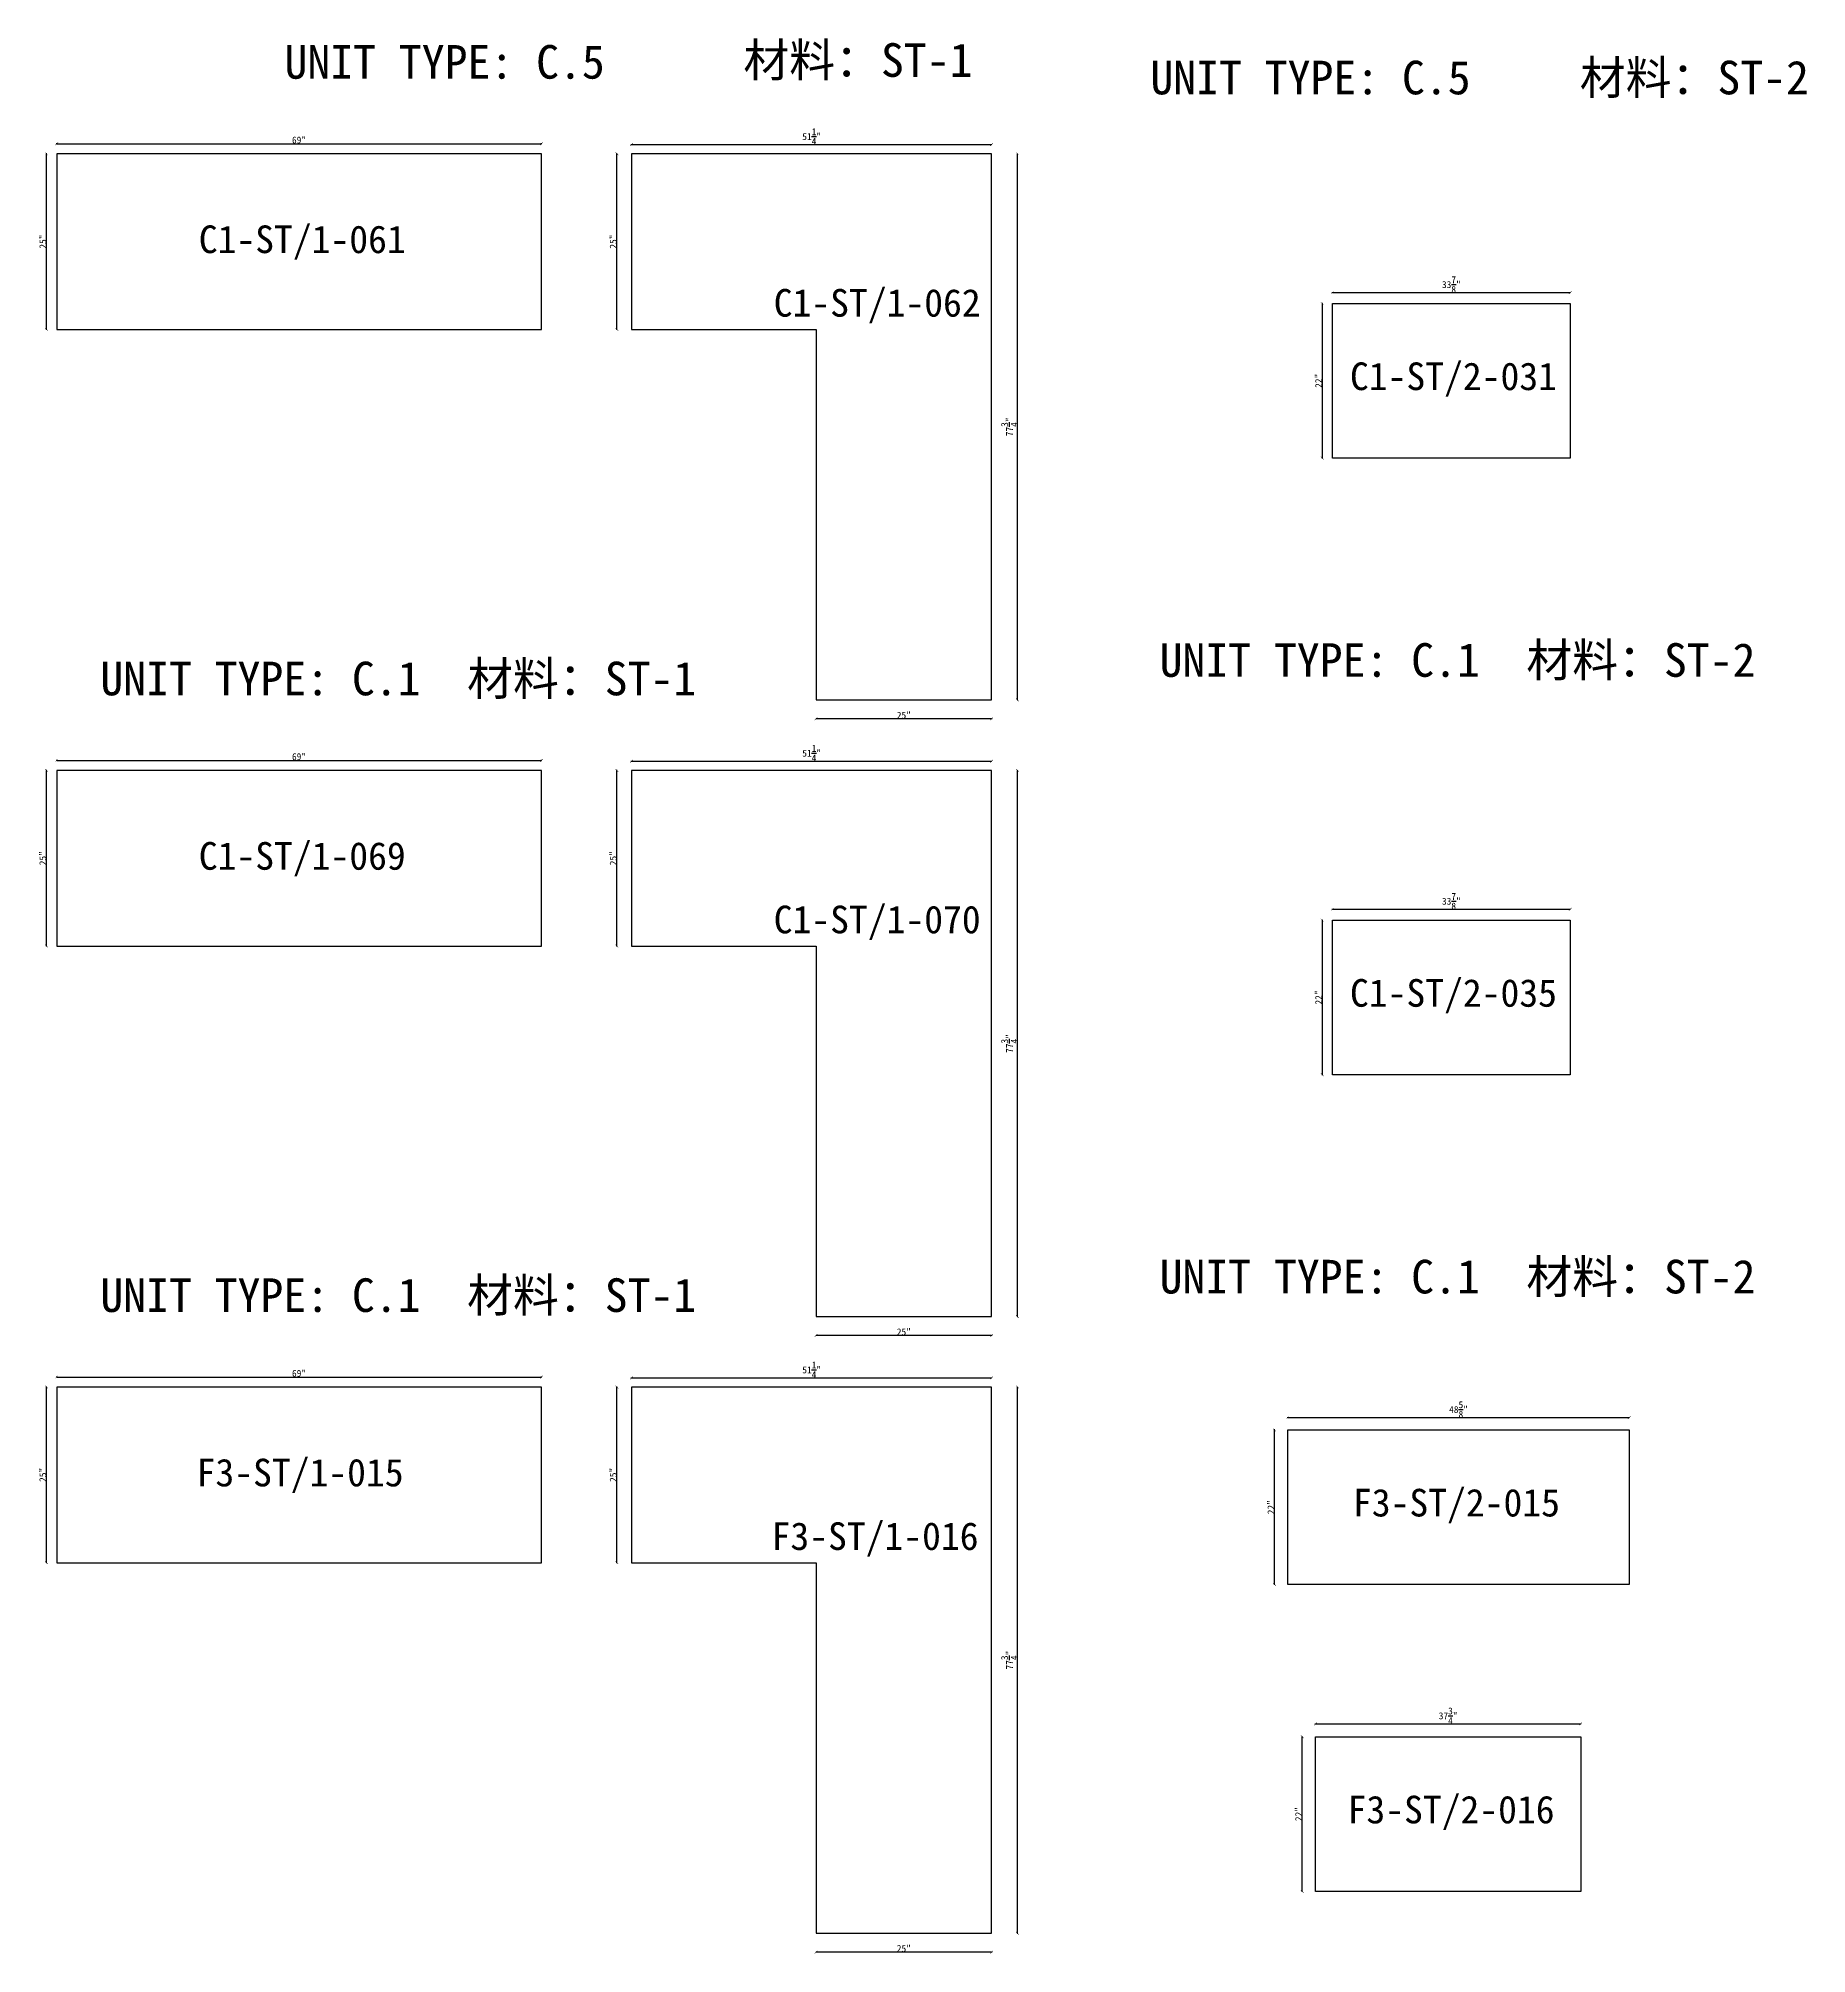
# Model space of a CAD drawing. Header units: millimetres. Extents: x -46962 to 137822, y -48342 to 2116.
# Drawn here: x 65220 to 71614, y -19953 to -13028 of the extents above; entities that cross this region are included whole.
import ezdxf
from ezdxf.enums import TextEntityAlignment as Align

# ---------------------------------------------------------------- set-up
doc = ezdxf.new("R2010")
doc.units = ezdxf.units.MM
doc.layers.add('COUNTERTOP_NUMBER', color=3, linetype='Continuous')
doc.layers.add('COUNTERTOPS', color=7, linetype='Continuous')
doc.styles.add('样式 1', font='')
doc.styles.get('样式 1').set_extended_font_data('NSimSun')
doc.dimstyles.new('副本 ISO-25', dxfattribs={"dimtxt": 25, "dimasz": 10, "dimexe": 1.5, "dimexo": 0.5, "dimtad": 1, "dimlfac": 0.03937, "dimlunit": 5, "dimtxsty": '样式 1', "dimblk": 'ARCHTICK', "dimcen": 2.5, "dimclrd": 256, "dimclrt": 1, "dimazin": 3, "dimtfac": 1, "dimtmove": 0, "dimatfit": 3, "dimfxlon": 1})

# ---------------------------------------------------------------- blocks, each defined once
blk = doc.blocks.new('_ArchTick')
at = {"color": 0, "linetype": 'ByBlock', "const_width": 0.15}
blk.add_lwpolyline([(-0.5, -0.5), (0.5, 0.5)], dxfattribs=at)
blk = doc.blocks.new('*D1148')
at = {"color": 0, "lineweight": -2, "transparency": 16777216}
for p, q in [((65250.6, -13445.1), (65248.1, -13445.1)), ((65250.6, -14080.1), (65248.1, -14080.1))]:
    blk.add_line(p, q, dxfattribs=at)
at = {"lineweight": -2, "transparency": 16777216}
blk.add_line((65249.6, -14080.1), (65249.6, -13445.1), dxfattribs=at)
at = {"layer": 'Defpoints', "color": 0, "transparency": 16777216}
for p in [(65249.6, -13445.1), (65286.5, -13445.1), (65286.5, -14080.1)]:
    blk.add_point(p, dxfattribs=at)
at = {"lineweight": -2, "transparency": 16777216, "xscale": 10, "yscale": 10, "zscale": 10}
for p, rotation in [((65249.6, -13445.1), 90), ((65249.6, -14080.1), 270)]:
    blk.add_blockref('_ArchTick', p, dxfattribs=dict(at, rotation=rotation))
at = {"color": 1, "transparency": 16777216, "insert": (65236.5, -13762.6), "char_height": 25, "attachment_point": 5, "rotation": 90, "style": '样式 1'}
blk.add_mtext('\\A1;25"', dxfattribs=at)
blk = doc.blocks.new('*D1149')
at = {"color": 0, "lineweight": -2, "transparency": 16777216}
for p, q in [((65286.5, -13409.7), (65286.5, -13407.2)), ((67039.1, -13409.7), (67039.1, -13407.2))]:
    blk.add_line(p, q, dxfattribs=at)
at = {"lineweight": -2, "transparency": 16777216}
blk.add_line((65286.5, -13408.7), (67039.1, -13408.7), dxfattribs=at)
at = {"layer": 'Defpoints', "color": 0, "transparency": 16777216}
for p in [(67039.1, -13408.7), (65286.5, -13445.1), (67039.1, -13445.1)]:
    blk.add_point(p, dxfattribs=at)
at = {"lineweight": -2, "transparency": 16777216, "xscale": 10, "yscale": 10, "zscale": 10, "rotation": 180}
blk.add_blockref('_ArchTick', (65286.5, -13408.7), dxfattribs=at)
at = {"lineweight": -2, "transparency": 16777216, "xscale": 10, "yscale": 10, "zscale": 10}
blk.add_blockref('_ArchTick', (67039.1, -13408.7), dxfattribs=at)
at = {"color": 1, "transparency": 16777216, "insert": (66162.8, -13395.6), "char_height": 25, "attachment_point": 5, "style": '样式 1'}
blk.add_mtext('\\A1;69"', dxfattribs=at)
blk = doc.blocks.new('*D1150')
at = {"color": 0, "lineweight": -2, "transparency": 16777216}
for p, q in [((67365.4, -13412.9), (67365.4, -13410.4)), ((68667.2, -13412.9), (68667.2, -13410.4))]:
    blk.add_line(p, q, dxfattribs=at)
at = {"lineweight": -2, "transparency": 16777216}
blk.add_line((67365.4, -13411.9), (68667.2, -13411.9), dxfattribs=at)
at = {"layer": 'Defpoints', "color": 0, "transparency": 16777216}
for p in [(68667.2, -13411.9), (67365.4, -13445.1), (68667.2, -13445.1)]:
    blk.add_point(p, dxfattribs=at)
at = {"lineweight": -2, "transparency": 16777216, "xscale": 10, "yscale": 10, "zscale": 10, "rotation": 180}
blk.add_blockref('_ArchTick', (67365.4, -13411.9), dxfattribs=at)
at = {"lineweight": -2, "transparency": 16777216, "xscale": 10, "yscale": 10, "zscale": 10}
blk.add_blockref('_ArchTick', (68667.2, -13411.9), dxfattribs=at)
at = {"color": 1, "transparency": 16777216, "insert": (68016.3, -13382.9), "char_height": 25, "attachment_point": 5, "style": '样式 1'}
blk.add_mtext('\\A1;51{\\H1x;\\S1/4;}"', dxfattribs=at)
blk = doc.blocks.new('*D1151')
at = {"color": 0, "lineweight": -2, "transparency": 16777216}
for p, q in [((67313, -13445.1), (67310.5, -13445.1)), ((67313, -14080.1), (67310.5, -14080.1))]:
    blk.add_line(p, q, dxfattribs=at)
at = {"lineweight": -2, "transparency": 16777216}
blk.add_line((67312, -14080.1), (67312, -13445.1), dxfattribs=at)
at = {"layer": 'Defpoints', "color": 0, "transparency": 16777216}
for p in [(67312, -13445.1), (67365.4, -13445.1), (67365.4, -14080.1)]:
    blk.add_point(p, dxfattribs=at)
at = {"lineweight": -2, "transparency": 16777216, "xscale": 10, "yscale": 10, "zscale": 10}
for p, rotation in [((67312, -13445.1), 90), ((67312, -14080.1), 270)]:
    blk.add_blockref('_ArchTick', p, dxfattribs=dict(at, rotation=rotation))
at = {"color": 1, "transparency": 16777216, "insert": (67298.9, -13762.6), "char_height": 25, "attachment_point": 5, "rotation": 90, "style": '样式 1'}
blk.add_mtext('\\A1;25"', dxfattribs=at)
blk = doc.blocks.new('*D1152')
at = {"color": 0, "lineweight": -2, "transparency": 16777216}
for p, q in [((68032.2, -15487.3), (68032.2, -15489.8)), ((68667.2, -15487.3), (68667.2, -15489.8))]:
    blk.add_line(p, q, dxfattribs=at)
at = {"lineweight": -2, "transparency": 16777216}
blk.add_line((68667.2, -15488.3), (68032.2, -15488.3), dxfattribs=at)
at = {"layer": 'Defpoints', "color": 0, "transparency": 16777216}
for p in [(68032.2, -15419.9), (68667.2, -15419.9), (68032.2, -15488.3)]:
    blk.add_point(p, dxfattribs=at)
at = {"lineweight": -2, "transparency": 16777216, "xscale": 10, "yscale": 10, "zscale": 10, "rotation": 180}
blk.add_blockref('_ArchTick', (68032.2, -15488.3), dxfattribs=at)
at = {"lineweight": -2, "transparency": 16777216, "xscale": 10, "yscale": 10, "zscale": 10}
blk.add_blockref('_ArchTick', (68667.2, -15488.3), dxfattribs=at)
at = {"color": 1, "transparency": 16777216, "insert": (68349.7, -15475.2), "char_height": 25, "attachment_point": 5, "style": '样式 1'}
blk.add_mtext('\\A1;25"', dxfattribs=at)
blk = doc.blocks.new('*D1153')
at = {"color": 0, "lineweight": -2, "transparency": 16777216}
for p, q in [((68759.4, -13445.1), (68761.9, -13445.1)), ((68759.4, -15419.9), (68761.9, -15419.9))]:
    blk.add_line(p, q, dxfattribs=at)
at = {"lineweight": -2, "transparency": 16777216}
blk.add_line((68760.4, -15419.9), (68760.4, -13445.1), dxfattribs=at)
at = {"layer": 'Defpoints', "color": 0, "transparency": 16777216}
for p in [(68667.2, -13445.1), (68760.4, -13445.1), (68667.2, -15419.9)]:
    blk.add_point(p, dxfattribs=at)
at = {"lineweight": -2, "transparency": 16777216, "xscale": 10, "yscale": 10, "zscale": 10}
for p, rotation in [((68760.4, -13445.1), 90), ((68760.4, -15419.9), 270)]:
    blk.add_blockref('_ArchTick', p, dxfattribs=dict(at, rotation=rotation))
at = {"color": 1, "transparency": 16777216, "insert": (68731.3, -14432.5), "char_height": 25, "attachment_point": 5, "rotation": 90, "style": '样式 1'}
blk.add_mtext('\\A1;77{\\H1x;\\S3/4;}"', dxfattribs=at)
blk = doc.blocks.new('*D1154')
at = {"color": 0, "lineweight": -2, "transparency": 16777216}
for p, q in [((69899.1, -13948.2), (69899.1, -13945.7)), ((70759.5, -13948.2), (70759.5, -13945.7))]:
    blk.add_line(p, q, dxfattribs=at)
at = {"lineweight": -2, "transparency": 16777216}
blk.add_line((69899.1, -13947.2), (70759.5, -13947.2), dxfattribs=at)
at = {"layer": 'Defpoints', "color": 0, "transparency": 16777216}
for p in [(69899.1, -13986.6), (70759.5, -13947.2), (70759.5, -13986.6)]:
    blk.add_point(p, dxfattribs=at)
at = {"lineweight": -2, "transparency": 16777216, "xscale": 10, "yscale": 10, "zscale": 10, "rotation": 180}
blk.add_blockref('_ArchTick', (69899.1, -13947.2), dxfattribs=at)
at = {"lineweight": -2, "transparency": 16777216, "xscale": 10, "yscale": 10, "zscale": 10}
blk.add_blockref('_ArchTick', (70759.5, -13947.2), dxfattribs=at)
at = {"color": 1, "transparency": 16777216, "insert": (70329.3, -13918.1), "char_height": 25, "attachment_point": 5, "style": '样式 1'}
blk.add_mtext('\\A1;33{\\H1x;\\S7/8;}"', dxfattribs=at)
blk = doc.blocks.new('*D1155')
at = {"color": 0, "lineweight": -2, "transparency": 16777216}
for p, q in [((69863.4, -13986.6), (69860.9, -13986.6)), ((69863.4, -14545.4), (69860.9, -14545.4))]:
    blk.add_line(p, q, dxfattribs=at)
at = {"lineweight": -2, "transparency": 16777216}
blk.add_line((69862.4, -13986.6), (69862.4, -14545.4), dxfattribs=at)
at = {"layer": 'Defpoints', "color": 0, "transparency": 16777216}
for p in [(69899.1, -13986.6), (69862.4, -14545.4), (69899.1, -14545.4)]:
    blk.add_point(p, dxfattribs=at)
at = {"lineweight": -2, "transparency": 16777216, "xscale": 10, "yscale": 10, "zscale": 10}
for p, rotation in [((69862.4, -13986.6), 90), ((69862.4, -14545.4), 270)]:
    blk.add_blockref('_ArchTick', p, dxfattribs=dict(at, rotation=rotation))
at = {"color": 1, "transparency": 16777216, "insert": (69849.3, -14266), "char_height": 25, "attachment_point": 5, "rotation": 90, "style": '样式 1'}
blk.add_mtext('\\A1;22"', dxfattribs=at)
blk = doc.blocks.new('*D1437')
at = {"color": 0, "lineweight": -2, "transparency": 16777216}
for p, q in [((65250.6, -15674.6), (65248.1, -15674.6)), ((65250.6, -16309.6), (65248.1, -16309.6))]:
    blk.add_line(p, q, dxfattribs=at)
at = {"lineweight": -2, "transparency": 16777216}
blk.add_line((65249.6, -16309.6), (65249.6, -15674.6), dxfattribs=at)
at = {"layer": 'Defpoints', "color": 0, "transparency": 16777216}
for p in [(65249.6, -15674.6), (65286.5, -15674.6), (65286.5, -16309.6)]:
    blk.add_point(p, dxfattribs=at)
at = {"lineweight": -2, "transparency": 16777216, "xscale": 10, "yscale": 10, "zscale": 10}
for p, rotation in [((65249.6, -15674.6), 90), ((65249.6, -16309.6), 270)]:
    blk.add_blockref('_ArchTick', p, dxfattribs=dict(at, rotation=rotation))
at = {"color": 1, "transparency": 16777216, "insert": (65236.5, -15992.1), "char_height": 25, "attachment_point": 5, "rotation": 90, "style": '样式 1'}
blk.add_mtext('\\A1;25"', dxfattribs=at)
blk = doc.blocks.new('*D1438')
at = {"color": 0, "lineweight": -2, "transparency": 16777216}
for p, q in [((65286.5, -15639.3), (65286.5, -15636.8)), ((67039.1, -15639.3), (67039.1, -15636.8))]:
    blk.add_line(p, q, dxfattribs=at)
at = {"lineweight": -2, "transparency": 16777216}
blk.add_line((65286.5, -15638.3), (67039.1, -15638.3), dxfattribs=at)
at = {"layer": 'Defpoints', "color": 0, "transparency": 16777216}
for p in [(67039.1, -15638.3), (65286.5, -15674.6), (67039.1, -15674.6)]:
    blk.add_point(p, dxfattribs=at)
at = {"lineweight": -2, "transparency": 16777216, "xscale": 10, "yscale": 10, "zscale": 10, "rotation": 180}
blk.add_blockref('_ArchTick', (65286.5, -15638.3), dxfattribs=at)
at = {"lineweight": -2, "transparency": 16777216, "xscale": 10, "yscale": 10, "zscale": 10}
blk.add_blockref('_ArchTick', (67039.1, -15638.3), dxfattribs=at)
at = {"color": 1, "transparency": 16777216, "insert": (66162.8, -15625.2), "char_height": 25, "attachment_point": 5, "style": '样式 1'}
blk.add_mtext('\\A1;69"', dxfattribs=at)
blk = doc.blocks.new('*D1439')
at = {"color": 0, "lineweight": -2, "transparency": 16777216}
for p, q in [((67365.4, -15642.5), (67365.4, -15640)), ((68667.2, -15642.5), (68667.2, -15640))]:
    blk.add_line(p, q, dxfattribs=at)
at = {"lineweight": -2, "transparency": 16777216}
blk.add_line((67365.4, -15641.5), (68667.2, -15641.5), dxfattribs=at)
at = {"layer": 'Defpoints', "color": 0, "transparency": 16777216}
for p in [(68667.2, -15641.5), (67365.4, -15674.6), (68667.2, -15674.6)]:
    blk.add_point(p, dxfattribs=at)
at = {"lineweight": -2, "transparency": 16777216, "xscale": 10, "yscale": 10, "zscale": 10, "rotation": 180}
blk.add_blockref('_ArchTick', (67365.4, -15641.5), dxfattribs=at)
at = {"lineweight": -2, "transparency": 16777216, "xscale": 10, "yscale": 10, "zscale": 10}
blk.add_blockref('_ArchTick', (68667.2, -15641.5), dxfattribs=at)
at = {"color": 1, "transparency": 16777216, "insert": (68016.3, -15612.5), "char_height": 25, "attachment_point": 5, "style": '样式 1'}
blk.add_mtext('\\A1;51{\\H1x;\\S1/4;}"', dxfattribs=at)
blk = doc.blocks.new('*D1440')
at = {"color": 0, "lineweight": -2, "transparency": 16777216}
for p, q in [((67313, -15674.6), (67310.5, -15674.6)), ((67313, -16309.6), (67310.5, -16309.6))]:
    blk.add_line(p, q, dxfattribs=at)
at = {"lineweight": -2, "transparency": 16777216}
blk.add_line((67312, -16309.6), (67312, -15674.6), dxfattribs=at)
at = {"layer": 'Defpoints', "color": 0, "transparency": 16777216}
for p in [(67312, -15674.6), (67365.4, -15674.6), (67365.4, -16309.6)]:
    blk.add_point(p, dxfattribs=at)
at = {"lineweight": -2, "transparency": 16777216, "xscale": 10, "yscale": 10, "zscale": 10}
for p, rotation in [((67312, -15674.6), 90), ((67312, -16309.6), 270)]:
    blk.add_blockref('_ArchTick', p, dxfattribs=dict(at, rotation=rotation))
at = {"color": 1, "transparency": 16777216, "insert": (67298.9, -15992.1), "char_height": 25, "attachment_point": 5, "rotation": 90, "style": '样式 1'}
blk.add_mtext('\\A1;25"', dxfattribs=at)
blk = doc.blocks.new('*D1441')
at = {"color": 0, "lineweight": -2, "transparency": 16777216}
for p, q in [((68032.2, -17716.9), (68032.2, -17719.4)), ((68667.2, -17716.9), (68667.2, -17719.4))]:
    blk.add_line(p, q, dxfattribs=at)
at = {"lineweight": -2, "transparency": 16777216}
blk.add_line((68667.2, -17717.9), (68032.2, -17717.9), dxfattribs=at)
at = {"layer": 'Defpoints', "color": 0, "transparency": 16777216}
for p in [(68032.2, -17649.5), (68667.2, -17649.5), (68032.2, -17717.9)]:
    blk.add_point(p, dxfattribs=at)
at = {"lineweight": -2, "transparency": 16777216, "xscale": 10, "yscale": 10, "zscale": 10, "rotation": 180}
blk.add_blockref('_ArchTick', (68032.2, -17717.9), dxfattribs=at)
at = {"lineweight": -2, "transparency": 16777216, "xscale": 10, "yscale": 10, "zscale": 10}
blk.add_blockref('_ArchTick', (68667.2, -17717.9), dxfattribs=at)
at = {"color": 1, "transparency": 16777216, "insert": (68349.7, -17704.8), "char_height": 25, "attachment_point": 5, "style": '样式 1'}
blk.add_mtext('\\A1;25"', dxfattribs=at)
blk = doc.blocks.new('*D1442')
at = {"color": 0, "lineweight": -2, "transparency": 16777216}
for p, q in [((68759.4, -15674.6), (68761.9, -15674.6)), ((68759.4, -17649.5), (68761.9, -17649.5))]:
    blk.add_line(p, q, dxfattribs=at)
at = {"lineweight": -2, "transparency": 16777216}
blk.add_line((68760.4, -17649.5), (68760.4, -15674.6), dxfattribs=at)
at = {"layer": 'Defpoints', "color": 0, "transparency": 16777216}
for p in [(68667.2, -15674.6), (68760.4, -15674.6), (68667.2, -17649.5)]:
    blk.add_point(p, dxfattribs=at)
at = {"lineweight": -2, "transparency": 16777216, "xscale": 10, "yscale": 10, "zscale": 10}
for p, rotation in [((68760.4, -15674.6), 90), ((68760.4, -17649.5), 270)]:
    blk.add_blockref('_ArchTick', p, dxfattribs=dict(at, rotation=rotation))
at = {"color": 1, "transparency": 16777216, "insert": (68731.3, -16662.1), "char_height": 25, "attachment_point": 5, "rotation": 90, "style": '样式 1'}
blk.add_mtext('\\A1;77{\\H1x;\\S3/4;}"', dxfattribs=at)
blk = doc.blocks.new('*D1443')
at = {"color": 0, "lineweight": -2, "transparency": 16777216}
for p, q in [((69899.1, -16177.8), (69899.1, -16175.3)), ((70759.5, -16177.8), (70759.5, -16175.3))]:
    blk.add_line(p, q, dxfattribs=at)
at = {"lineweight": -2, "transparency": 16777216}
blk.add_line((69899.1, -16176.8), (70759.5, -16176.8), dxfattribs=at)
at = {"layer": 'Defpoints', "color": 0, "transparency": 16777216}
for p in [(70759.5, -16176.8), (69899.1, -16216.2), (70759.5, -16216.2)]:
    blk.add_point(p, dxfattribs=at)
at = {"lineweight": -2, "transparency": 16777216, "xscale": 10, "yscale": 10, "zscale": 10, "rotation": 180}
blk.add_blockref('_ArchTick', (69899.1, -16176.8), dxfattribs=at)
at = {"lineweight": -2, "transparency": 16777216, "xscale": 10, "yscale": 10, "zscale": 10}
blk.add_blockref('_ArchTick', (70759.5, -16176.8), dxfattribs=at)
at = {"color": 1, "transparency": 16777216, "insert": (70329.3, -16147.7), "char_height": 25, "attachment_point": 5, "style": '样式 1'}
blk.add_mtext('\\A1;33{\\H1x;\\S7/8;}"', dxfattribs=at)
blk = doc.blocks.new('*D1444')
at = {"color": 0, "lineweight": -2, "transparency": 16777216}
for p, q in [((69863.4, -16216.2), (69860.9, -16216.2)), ((69863.4, -16775), (69860.9, -16775))]:
    blk.add_line(p, q, dxfattribs=at)
at = {"lineweight": -2, "transparency": 16777216}
blk.add_line((69862.4, -16216.2), (69862.4, -16775), dxfattribs=at)
at = {"layer": 'Defpoints', "color": 0, "transparency": 16777216}
for p in [(69899.1, -16216.2), (69862.4, -16775), (69899.1, -16775)]:
    blk.add_point(p, dxfattribs=at)
at = {"lineweight": -2, "transparency": 16777216, "xscale": 10, "yscale": 10, "zscale": 10}
for p, rotation in [((69862.4, -16216.2), 90), ((69862.4, -16775), 270)]:
    blk.add_blockref('_ArchTick', p, dxfattribs=dict(at, rotation=rotation))
at = {"color": 1, "transparency": 16777216, "insert": (69849.3, -16495.6), "char_height": 25, "attachment_point": 5, "rotation": 90, "style": '样式 1'}
blk.add_mtext('\\A1;22"', dxfattribs=at)
blk = doc.blocks.new('*D1172')
at = {"color": 0, "lineweight": -2, "transparency": 16777216}
for p, q in [((65250.6, -17904.2), (65248.1, -17904.2)), ((65250.6, -18539.2), (65248.1, -18539.2))]:
    blk.add_line(p, q, dxfattribs=at)
at = {"lineweight": -2, "transparency": 16777216}
blk.add_line((65249.6, -18539.2), (65249.6, -17904.2), dxfattribs=at)
at = {"layer": 'Defpoints', "color": 0, "transparency": 16777216}
for p in [(65249.6, -17904.2), (65286.5, -17904.2), (65286.5, -18539.2)]:
    blk.add_point(p, dxfattribs=at)
at = {"lineweight": -2, "transparency": 16777216, "xscale": 10, "yscale": 10, "zscale": 10}
for p, rotation in [((65249.6, -17904.2), 90), ((65249.6, -18539.2), 270)]:
    blk.add_blockref('_ArchTick', p, dxfattribs=dict(at, rotation=rotation))
at = {"color": 1, "transparency": 16777216, "insert": (65236.5, -18221.7), "char_height": 25, "attachment_point": 5, "rotation": 90, "style": '样式 1'}
blk.add_mtext('\\A1;25"', dxfattribs=at)
blk = doc.blocks.new('*D1173')
at = {"color": 0, "lineweight": -2, "transparency": 16777216}
for p, q in [((65286.5, -17868.9), (65286.5, -17866.4)), ((67039.1, -17868.9), (67039.1, -17866.4))]:
    blk.add_line(p, q, dxfattribs=at)
at = {"lineweight": -2, "transparency": 16777216}
blk.add_line((65286.5, -17867.9), (67039.1, -17867.9), dxfattribs=at)
at = {"layer": 'Defpoints', "color": 0, "transparency": 16777216}
for p in [(65286.5, -17904.2), (67039.1, -17867.9), (67039.1, -17904.2)]:
    blk.add_point(p, dxfattribs=at)
at = {"lineweight": -2, "transparency": 16777216, "xscale": 10, "yscale": 10, "zscale": 10, "rotation": 180}
blk.add_blockref('_ArchTick', (65286.5, -17867.9), dxfattribs=at)
at = {"lineweight": -2, "transparency": 16777216, "xscale": 10, "yscale": 10, "zscale": 10}
blk.add_blockref('_ArchTick', (67039.1, -17867.9), dxfattribs=at)
at = {"color": 1, "transparency": 16777216, "insert": (66162.8, -17854.8), "char_height": 25, "attachment_point": 5, "style": '样式 1'}
blk.add_mtext('\\A1;69"', dxfattribs=at)
blk = doc.blocks.new('*D1174')
at = {"color": 0, "lineweight": -2, "transparency": 16777216}
for p, q in [((67365.4, -17872.1), (67365.4, -17869.6)), ((68667.2, -17872.1), (68667.2, -17869.6))]:
    blk.add_line(p, q, dxfattribs=at)
at = {"lineweight": -2, "transparency": 16777216}
blk.add_line((67365.4, -17871.1), (68667.2, -17871.1), dxfattribs=at)
at = {"layer": 'Defpoints', "color": 0, "transparency": 16777216}
for p in [(67365.4, -17904.2), (68667.2, -17871.1), (68667.2, -17904.2)]:
    blk.add_point(p, dxfattribs=at)
at = {"lineweight": -2, "transparency": 16777216, "xscale": 10, "yscale": 10, "zscale": 10, "rotation": 180}
blk.add_blockref('_ArchTick', (67365.4, -17871.1), dxfattribs=at)
at = {"lineweight": -2, "transparency": 16777216, "xscale": 10, "yscale": 10, "zscale": 10}
blk.add_blockref('_ArchTick', (68667.2, -17871.1), dxfattribs=at)
at = {"color": 1, "transparency": 16777216, "insert": (68016.3, -17842.1), "char_height": 25, "attachment_point": 5, "style": '样式 1'}
blk.add_mtext('\\A1;51{\\H1x;\\S1/4;}"', dxfattribs=at)
blk = doc.blocks.new('*D1175')
at = {"color": 0, "lineweight": -2, "transparency": 16777216}
for p, q in [((67313, -17904.2), (67310.5, -17904.2)), ((67313, -18539.2), (67310.5, -18539.2))]:
    blk.add_line(p, q, dxfattribs=at)
at = {"lineweight": -2, "transparency": 16777216}
blk.add_line((67312, -18539.2), (67312, -17904.2), dxfattribs=at)
at = {"layer": 'Defpoints', "color": 0, "transparency": 16777216}
for p in [(67312, -17904.2), (67365.4, -17904.2), (67365.4, -18539.2)]:
    blk.add_point(p, dxfattribs=at)
at = {"lineweight": -2, "transparency": 16777216, "xscale": 10, "yscale": 10, "zscale": 10}
for p, rotation in [((67312, -17904.2), 90), ((67312, -18539.2), 270)]:
    blk.add_blockref('_ArchTick', p, dxfattribs=dict(at, rotation=rotation))
at = {"color": 1, "transparency": 16777216, "insert": (67298.9, -18221.7), "char_height": 25, "attachment_point": 5, "rotation": 90, "style": '样式 1'}
blk.add_mtext('\\A1;25"', dxfattribs=at)
blk = doc.blocks.new('*D1176')
at = {"color": 0, "lineweight": -2, "transparency": 16777216}
for p, q in [((68032.2, -19946.5), (68032.2, -19949)), ((68667.2, -19946.5), (68667.2, -19949))]:
    blk.add_line(p, q, dxfattribs=at)
at = {"lineweight": -2, "transparency": 16777216}
blk.add_line((68667.2, -19947.5), (68032.2, -19947.5), dxfattribs=at)
at = {"layer": 'Defpoints', "color": 0, "transparency": 16777216}
for p in [(68032.2, -19879.1), (68667.2, -19879.1), (68032.2, -19947.5)]:
    blk.add_point(p, dxfattribs=at)
at = {"lineweight": -2, "transparency": 16777216, "xscale": 10, "yscale": 10, "zscale": 10, "rotation": 180}
blk.add_blockref('_ArchTick', (68032.2, -19947.5), dxfattribs=at)
at = {"lineweight": -2, "transparency": 16777216, "xscale": 10, "yscale": 10, "zscale": 10}
blk.add_blockref('_ArchTick', (68667.2, -19947.5), dxfattribs=at)
at = {"color": 1, "transparency": 16777216, "insert": (68349.7, -19934.3), "char_height": 25, "attachment_point": 5, "style": '样式 1'}
blk.add_mtext('\\A1;25"', dxfattribs=at)
blk = doc.blocks.new('*D1177')
at = {"color": 0, "lineweight": -2, "transparency": 16777216}
for p, q in [((68759.4, -17904.2), (68761.9, -17904.2)), ((68759.4, -19879.1), (68761.9, -19879.1))]:
    blk.add_line(p, q, dxfattribs=at)
at = {"lineweight": -2, "transparency": 16777216}
blk.add_line((68760.4, -19879.1), (68760.4, -17904.2), dxfattribs=at)
at = {"layer": 'Defpoints', "color": 0, "transparency": 16777216}
for p in [(68667.2, -17904.2), (68760.4, -17904.2), (68667.2, -19879.1)]:
    blk.add_point(p, dxfattribs=at)
at = {"lineweight": -2, "transparency": 16777216, "xscale": 10, "yscale": 10, "zscale": 10}
for p, rotation in [((68760.4, -17904.2), 90), ((68760.4, -19879.1), 270)]:
    blk.add_blockref('_ArchTick', p, dxfattribs=dict(at, rotation=rotation))
at = {"color": 1, "transparency": 16777216, "insert": (68731.3, -18891.6), "char_height": 25, "attachment_point": 5, "rotation": 90, "style": '样式 1'}
blk.add_mtext('\\A1;77{\\H1x;\\S3/4;}"', dxfattribs=at)
blk = doc.blocks.new('*D1178')
at = {"color": 0, "lineweight": -2, "transparency": 16777216}
for p, q in [((69737.7, -18015.7), (69737.7, -18013.2)), ((70972.8, -18015.7), (70972.8, -18013.2))]:
    blk.add_line(p, q, dxfattribs=at)
at = {"lineweight": -2, "transparency": 16777216}
blk.add_line((69737.7, -18014.7), (70972.8, -18014.7), dxfattribs=at)
at = {"layer": 'Defpoints', "color": 0, "transparency": 16777216}
for p in [(69737.7, -18059.3), (70972.8, -18014.7), (70972.8, -18059.3)]:
    blk.add_point(p, dxfattribs=at)
at = {"lineweight": -2, "transparency": 16777216, "xscale": 10, "yscale": 10, "zscale": 10, "rotation": 180}
blk.add_blockref('_ArchTick', (69737.7, -18014.7), dxfattribs=at)
at = {"lineweight": -2, "transparency": 16777216, "xscale": 10, "yscale": 10, "zscale": 10}
blk.add_blockref('_ArchTick', (70972.8, -18014.7), dxfattribs=at)
at = {"color": 1, "transparency": 16777216, "insert": (70355.3, -17985.6), "char_height": 25, "attachment_point": 5, "style": '样式 1'}
blk.add_mtext('\\A1;48{\\H1x;\\S5/8;}"', dxfattribs=at)
blk = doc.blocks.new('*D1179')
at = {"color": 0, "lineweight": -2, "transparency": 16777216}
for p, q in [((69691, -18059.3), (69688.5, -18059.3)), ((69691, -18618.1), (69688.5, -18618.1))]:
    blk.add_line(p, q, dxfattribs=at)
at = {"lineweight": -2, "transparency": 16777216}
blk.add_line((69690, -18618.1), (69690, -18059.3), dxfattribs=at)
at = {"layer": 'Defpoints', "color": 0, "transparency": 16777216}
for p in [(69690, -18059.3), (69737.7, -18059.3), (69737.7, -18618.1)]:
    blk.add_point(p, dxfattribs=at)
at = {"lineweight": -2, "transparency": 16777216, "xscale": 10, "yscale": 10, "zscale": 10}
for p, rotation in [((69690, -18059.3), 90), ((69690, -18618.1), 270)]:
    blk.add_blockref('_ArchTick', p, dxfattribs=dict(at, rotation=rotation))
at = {"color": 1, "transparency": 16777216, "insert": (69676.8, -18338.7), "char_height": 25, "attachment_point": 5, "rotation": 90, "style": '样式 1'}
blk.add_mtext('\\A1;22"', dxfattribs=at)
blk = doc.blocks.new('*D1180')
at = {"color": 0, "lineweight": -2, "transparency": 16777216}
for p, q in [((69838.3, -19123), (69838.3, -19120.5)), ((70797.1, -19123), (70797.1, -19120.5))]:
    blk.add_line(p, q, dxfattribs=at)
at = {"lineweight": -2, "transparency": 16777216}
blk.add_line((69838.3, -19122), (70797.1, -19122), dxfattribs=at)
at = {"layer": 'Defpoints', "color": 0, "transparency": 16777216}
for p in [(69838.3, -19168.8), (70797.1, -19122), (70797.1, -19168.8)]:
    blk.add_point(p, dxfattribs=at)
at = {"lineweight": -2, "transparency": 16777216, "xscale": 10, "yscale": 10, "zscale": 10, "rotation": 180}
blk.add_blockref('_ArchTick', (69838.3, -19122), dxfattribs=at)
at = {"lineweight": -2, "transparency": 16777216, "xscale": 10, "yscale": 10, "zscale": 10}
blk.add_blockref('_ArchTick', (70797.1, -19122), dxfattribs=at)
at = {"color": 1, "transparency": 16777216, "insert": (70317.7, -19092.9), "char_height": 25, "attachment_point": 5, "style": '样式 1'}
blk.add_mtext('\\A1;37{\\H1x;\\S3/4;}"', dxfattribs=at)
blk = doc.blocks.new('*D1181')
at = {"color": 0, "lineweight": -2, "transparency": 16777216}
for p, q in [((69791.2, -19168.8), (69788.7, -19168.8)), ((69791.2, -19727.6), (69788.7, -19727.6))]:
    blk.add_line(p, q, dxfattribs=at)
at = {"lineweight": -2, "transparency": 16777216}
blk.add_line((69790.2, -19727.6), (69790.2, -19168.8), dxfattribs=at)
at = {"layer": 'Defpoints', "color": 0, "transparency": 16777216}
for p in [(69790.2, -19168.8), (69838.3, -19168.8), (69838.3, -19727.6)]:
    blk.add_point(p, dxfattribs=at)
at = {"lineweight": -2, "transparency": 16777216, "xscale": 10, "yscale": 10, "zscale": 10}
for p, rotation in [((69790.2, -19168.8), 90), ((69790.2, -19727.6), 270)]:
    blk.add_blockref('_ArchTick', p, dxfattribs=dict(at, rotation=rotation))
at = {"color": 1, "transparency": 16777216, "insert": (69777, -19448.2), "char_height": 25, "attachment_point": 5, "rotation": 90, "style": '样式 1'}
blk.add_mtext('\\A1;22"', dxfattribs=at)

msp = doc.modelspace()

# ---------------------------------------------------------------- linework, layer by layer
at = {"layer": 'COUNTERTOPS'}
for points in [[(65286.547, -14080.072), (67039.147, -14080.072), (67039.147, -13445.072), (65286.547, -13445.072)], [(68667.192, -13445.072), (67365.442, -13445.072), (67365.442, -14080.072), (68032.192, -14080.072), (68032.192, -15419.922), (68667.192, -15419.922)], [(69899.076, -13986.614), (70759.501, -13986.614), (70759.501, -14545.414), (69899.076, -14545.414)], [(65286.547, -16309.64), (67039.147, -16309.64), (67039.147, -15674.64), (65286.547, -15674.64)], [(68667.192, -15674.64), (67365.442, -15674.64), (67365.442, -16309.64), (68032.192, -16309.64), (68032.192, -17649.49), (68667.192, -17649.49)], [(69899.076, -16216.181), (70759.501, -16216.181), (70759.501, -16774.981), (69899.076, -16774.981)], [(65286.547, -18539.207), (67039.147, -18539.207), (67039.147, -17904.207), (65286.547, -17904.207)], [(68667.192, -17904.207), (67365.442, -17904.207), (67365.442, -18539.207), (68032.192, -18539.207), (68032.192, -19879.057), (68667.192, -19879.057)], [(69737.717, -18059.259), (70972.792, -18059.259), (70972.792, -18618.059), (69737.717, -18618.059)], [(69838.261, -19168.843), (70797.111, -19168.843), (70797.111, -19727.643), (69838.261, -19727.643)]]:
    msp.add_lwpolyline(points, close=True, dxfattribs=at)

# ---------------------------------------------------------------- texts
at = {"style": '样式 1'}
for s, p in [('UNIT TYPE: C.5', (66110.23, -13173.604)), ('材料：ST-1', (67769.516, -13166.949)), ('UNIT TYPE: C.5', (69241.004, -13230.277)), ('材料：ST-2', (70793.729, -13230.277)), ('UNIT TYPE: C.1', (69274.305, -15336.218)), ('材料：ST-2', (70600.586, -15336.218)), ('UNIT TYPE: C.1', (65444.219, -15403.171)), ('材料：ST-1', (66770.5, -15403.171)), ('UNIT TYPE: C.1', (69274.305, -17565.785)), ('材料：ST-2', (70600.586, -17565.785)), ('UNIT TYPE: C.1', (65444.219, -17632.738)), ('材料：ST-1', (66770.5, -17632.738))]:
    msp.add_text(s, height=121.5865, dxfattribs=at).set_placement(p)
at = {"layer": 'COUNTERTOP_NUMBER', "color": 3, "style": '样式 1'}
for s, p in [('C1-ST/1-061', (66174.41, -13754.242)), ('C1-ST/1-062', (68253.305, -13984.092)), ('C1-ST/2-031', (70336.939, -14249.583)), ('C1-ST/1-069', (66174.41, -15983.809)), ('C1-ST/1-070', (68253.305, -16213.659)), ('C1-ST/2-035', (70336.939, -16479.151)), ('F3-ST/1-015', (66166.634, -18213.376)), ('F3-ST/2-015', (70347.804, -18322.228)), ('F3-ST/1-016', (68245.529, -18443.226)), ('F3-ST/2-016', (70328.349, -19431.812))]:
    msp.add_text(s, height=100, dxfattribs=at).set_placement(p, align=Align.MIDDLE_CENTER)

# ---------------------------------------------------------------- dimensions: what is measured, and where the dimension line sits
for base, p1, p2, picture, middle in [((68667.192, -13411.94), (67365.442, -13445.072), (68667.192, -13445.072), '*D1150', (68016.317, -13382.916)), ((67039.147, -13408.742), (65286.547, -13445.072), (67039.147, -13445.072), '*D1149', (66162.847, -13395.617)), ((70759.501, -13947.188), (69899.076, -13986.614), (70759.501, -13986.614), '*D1154', (70329.288, -13918.094)), ((68032.192, -15488.338), (68667.192, -15419.922), (68032.192, -15419.922), '*D1152', (68349.692, -15475.213)), ((67039.147, -15638.309), (65286.547, -15674.64), (67039.147, -15674.64), '*D1438', (66162.847, -15625.184)), ((68667.192, -15641.507), (67365.442, -15674.64), (68667.192, -15674.64), '*D1439', (68016.317, -15612.483)), ((70759.501, -16176.755), (69899.076, -16216.181), (70759.501, -16216.181), '*D1443', (70329.288, -16147.661)), ((68032.192, -17717.905), (68667.192, -17649.49), (68032.192, -17649.49), '*D1441', (68349.692, -17704.78)), ((67039.147, -17867.876), (65286.547, -17904.207), (67039.147, -17904.207), '*D1173', (66162.847, -17854.751)), ((68667.192, -17871.074), (67365.442, -17904.207), (68667.192, -17904.207), '*D1174', (68016.317, -17842.051)), ((70972.792, -18014.73), (69737.717, -18059.259), (70972.792, -18059.259), '*D1178', (70355.254, -17985.637)), ((70797.111, -19121.986), (69838.261, -19168.843), (70797.111, -19168.843), '*D1180', (70317.686, -19092.893)), ((68032.192, -19947.473), (68667.192, -19879.057), (68032.192, -19879.057), '*D1176', (68349.692, -19934.348))]:
    dim = msp.add_linear_dim(base=base, p1=p1, p2=p2, dimstyle='副本 ISO-25')
    dim.commit()
    dim.dimension.update_dxf_attribs({"geometry": picture, "text_midpoint": middle})
for base, p1, p2, picture, middle in [((65249.607, -13445.072), (65286.547, -14080.072), (65286.547, -13445.072), '*D1148', (65236.482, -13762.572)), ((67311.996, -13445.072), (67365.442, -14080.072), (67365.442, -13445.072), '*D1151', (67298.871, -13762.572)), ((68760.414, -13445.072), (68667.192, -15419.922), (68667.192, -13445.072), '*D1153', (68731.321, -14432.497)), ((69862.429, -14545.414), (69899.076, -13986.614), (69899.076, -14545.414), '*D1155', (69849.304, -14266.014)), ((65249.607, -15674.64), (65286.547, -16309.64), (65286.547, -15674.64), '*D1437', (65236.482, -15992.14)), ((67311.996, -15674.64), (67365.442, -16309.64), (67365.442, -15674.64), '*D1440', (67298.871, -15992.14)), ((68760.414, -15674.64), (68667.192, -17649.49), (68667.192, -15674.64), '*D1442', (68731.321, -16662.065)), ((69862.429, -16774.981), (69899.076, -16216.181), (69899.076, -16774.981), '*D1444', (69849.304, -16495.581)), ((65249.607, -17904.207), (65286.547, -18539.207), (65286.547, -17904.207), '*D1172', (65236.482, -18221.707)), ((67311.996, -17904.207), (67365.442, -18539.207), (67365.442, -17904.207), '*D1175', (67298.871, -18221.707)), ((68760.414, -17904.207), (68667.192, -19879.057), (68667.192, -17904.207), '*D1177', (68731.321, -18891.632)), ((69689.953, -18059.259), (69737.717, -18618.059), (69737.717, -18059.259), '*D1179', (69676.828, -18338.659)), ((69790.153, -19168.843), (69838.261, -19727.643), (69838.261, -19168.843), '*D1181', (69777.028, -19448.243))]:
    dim = msp.add_linear_dim(base=base, p1=p1, p2=p2, angle=90, dimstyle='副本 ISO-25')
    dim.commit()
    dim.dimension.update_dxf_attribs({"geometry": picture, "text_midpoint": middle})

doc.saveas('drawing.dxf')
